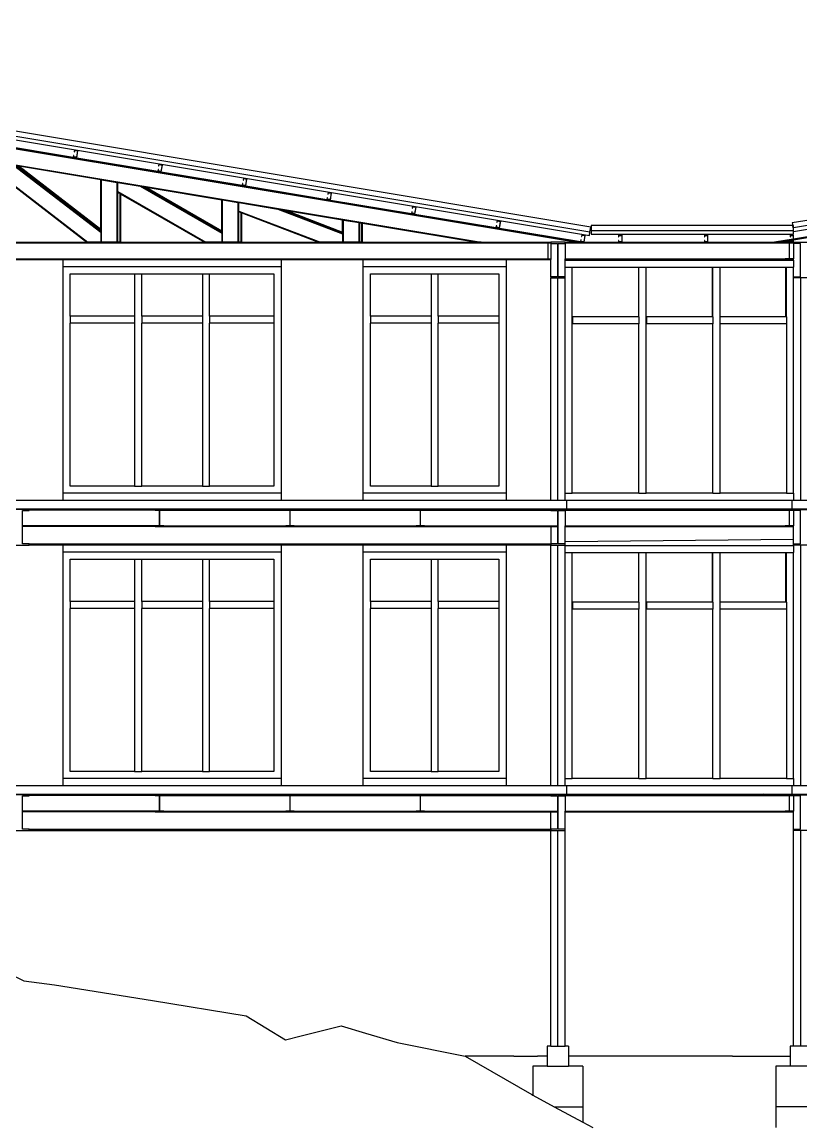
# Model space of a CAD drawing. Extents: x -60 to 60, y -11 to 16.
# Drawn here: x 13.36 to 24.26, y 0.1 to 15.54 of the extents above; entities that cross this region are included whole.
import ezdxf

# ---------------------------------------------------------------- set-up
doc = ezdxf.new("R2010")
doc.units = 0
doc.layers.get('0').update_dxf_attribs({"linetype": 'CONTINUOUS'})
doc.layers.add('SECTIONCUTEDGES', color=7, linetype='CONTINUOUS')

msp = doc.modelspace()

# ---------------------------------------------------------------- linework, layer by layer
for p, q in [((4.02, 15.312), (21.127, 12.46)), ((4.06, 15.315), (21.186, 12.46)), ((4.079, 15.426), (21.301, 12.555)), ((24.16, 12.612), (41.04, 15.426)), ((41.059, 15.315), (24.16, 12.498)), ((41.099, 15.312), (24.16, 12.488)), ((3.984, 15.094), (19.786, 12.46)), ((12.941, 13.841), (14.075, 13.652)), ((14.124, 13.644), (15.259, 13.455)), ((13.01, 13.441), (14.282, 12.46)), ((13.24, 13.542), (14.462, 12.6)), ((13.261, 13.538), (14.462, 12.612)), ((13.291, 13.533), (14.462, 12.63)), ((13.312, 13.53), (14.462, 12.643)), ((13.312, 13.53), (14.462, 13.338)), ((15.308, 13.447), (16.442, 13.258)), ((13.05, 13.398), (14.266, 12.46)), ((14.462, 13.338), (14.472, 13.336)), ((14.462, 12.643), (14.462, 13.338)), ((14.472, 12.46), (14.472, 13.336)), ((14.472, 13.336), (14.692, 13.299)), ((14.692, 12.46), (14.692, 13.299)), ((14.692, 13.299), (14.702, 13.298)), ((14.702, 13.171), (14.702, 13.298)), ((14.702, 13.298), (15.013, 13.246)), ((14.702, 13.171), (15.934, 12.46)), ((14.702, 13.159), (14.702, 13.171)), ((14.702, 12.46), (14.702, 13.159)), ((14.702, 13.159), (14.732, 13.142)), ((14.732, 12.46), (14.732, 13.142)), ((14.732, 13.142), (14.742, 13.136)), ((14.742, 12.46), (14.742, 13.136)), ((14.742, 13.136), (15.914, 12.46)), ((15.013, 13.246), (16.155, 12.588)), ((15.013, 13.246), (15.04, 13.242)), ((15.04, 13.242), (16.155, 12.599)), ((15.04, 13.242), (15.069, 13.237)), ((15.069, 13.237), (16.155, 12.611)), ((15.069, 13.237), (15.096, 13.232)), ((15.096, 13.232), (16.155, 12.622)), ((15.096, 13.232), (16.155, 13.056)), ((16.492, 13.25), (17.626, 13.061)), ((16.155, 13.056), (16.165, 13.054)), ((16.155, 12.622), (16.155, 13.056)), ((16.165, 12.46), (16.165, 13.054)), ((16.165, 13.054), (16.385, 13.017)), ((16.385, 12.46), (16.385, 13.017)), ((16.385, 13.017), (16.395, 13.016)), ((16.395, 12.898), (16.395, 13.016)), ((16.395, 13.016), (16.942, 12.925)), ((17.675, 13.052), (18.81, 12.863)), ((16.395, 12.887), (16.395, 12.898)), ((16.395, 12.898), (17.539, 12.46)), ((16.395, 12.46), (16.395, 12.887)), ((16.395, 12.887), (16.425, 12.876)), ((16.425, 12.46), (16.425, 12.876)), ((16.425, 12.876), (16.435, 12.872)), ((16.435, 12.46), (16.435, 12.872)), ((16.435, 12.872), (17.511, 12.46)), ((16.942, 12.925), (16.99, 12.916)), ((16.942, 12.925), (17.847, 12.578)), ((16.99, 12.916), (17.847, 12.589)), ((16.99, 12.916), (17.013, 12.913)), ((17.013, 12.913), (17.847, 12.594)), ((17.013, 12.913), (17.061, 12.905)), ((17.061, 12.905), (17.847, 12.604)), ((17.061, 12.905), (17.847, 12.774)), ((18.859, 12.855), (19.993, 12.666)), ((17.847, 12.774), (17.857, 12.772)), ((17.847, 12.604), (17.847, 12.774)), ((17.857, 12.46), (17.857, 12.772)), ((17.857, 12.772), (18.077, 12.735)), ((18.077, 12.46), (18.077, 12.735)), ((18.077, 12.735), (18.087, 12.734)), ((18.087, 12.46), (18.087, 12.734)), ((18.087, 12.734), (18.117, 12.729)), ((18.117, 12.46), (18.117, 12.729)), ((18.117, 12.729), (18.127, 12.727)), ((18.127, 12.46), (18.127, 12.727)), ((18.127, 12.727), (19.727, 12.46)), ((14.462, 12.63), (14.462, 12.643)), ((14.462, 12.612), (14.462, 12.63)), ((14.462, 12.612), (14.462, 12.6)), ((14.462, 12.6), (14.462, 12.46)), ((16.155, 12.611), (16.155, 12.622)), ((16.155, 12.599), (16.155, 12.611)), ((16.155, 12.599), (16.155, 12.588)), ((16.155, 12.588), (16.155, 12.46)), ((17.847, 12.594), (17.847, 12.604)), ((17.847, 12.589), (17.847, 12.594)), ((17.847, 12.589), (17.847, 12.578)), ((17.847, 12.578), (17.847, 12.46)), ((20.043, 12.658), (21.177, 12.469)), ((21.301, 12.555), (21.309, 12.605)), ((21.324, 12.623), (21.324, 12.573)), ((21.324, 12.573), (24.16, 12.573)), ((25.076, 12.658), (24.16, 12.505)), ((24.16, 12.617), (24.16, 12.623)), ((24.16, 12.617), (24.16, 12.612)), ((24.16, 12.573), (24.16, 12.617)), ((5.96, 12.451), (20.72, 12.451)), ((13.05, 12.46), (14.266, 12.46)), ((14.282, 12.46), (14.266, 12.46)), ((14.462, 12.46), (14.282, 12.46)), ((14.462, 12.46), (14.472, 12.46)), ((14.692, 12.46), (14.472, 12.46)), ((14.702, 12.46), (14.692, 12.46)), ((14.732, 12.46), (14.702, 12.46)), ((14.742, 12.46), (14.732, 12.46)), ((14.742, 12.46), (15.914, 12.46)), ((15.934, 12.46), (15.914, 12.46)), ((16.155, 12.46), (15.934, 12.46)), ((16.155, 12.46), (16.165, 12.46)), ((16.385, 12.46), (16.165, 12.46)), ((16.395, 12.46), (16.385, 12.46)), ((16.425, 12.46), (16.395, 12.46)), ((16.435, 12.46), (16.425, 12.46)), ((16.435, 12.46), (17.511, 12.46)), ((17.539, 12.46), (17.511, 12.46)), ((17.847, 12.46), (17.539, 12.46)), ((17.847, 12.46), (17.857, 12.46)), ((18.077, 12.46), (17.857, 12.46)), ((18.087, 12.46), (18.077, 12.46)), ((18.117, 12.46), (18.087, 12.46)), ((18.127, 12.46), (18.117, 12.46)), ((18.127, 12.46), (19.727, 12.46)), ((19.786, 12.46), (19.727, 12.46)), ((19.786, 12.46), (20.72, 12.46)), ((20.72, 12.46), (20.72, 12.451)), ((20.72, 12.46), (20.76, 12.46)), ((20.72, 12.451), (20.76, 12.451)), ((20.72, 12.451), (20.72, 12.23)), ((20.76, 12.444), (20.76, 12.23)), ((20.96, 12.46), (21.127, 12.46)), ((20.96, 12.451), (24.04, 12.451)), ((20.96, 12.444), (20.96, 12.23)), ((21.127, 12.46), (21.186, 12.46)), ((21.186, 12.46), (21.226, 12.46)), ((21.226, 12.46), (21.71, 12.46)), ((21.76, 12.46), (22.91, 12.46)), ((22.96, 12.46), (23.893, 12.46)), ((24.155, 12.504), (23.893, 12.46)), ((23.933, 12.46), (23.893, 12.46)), ((24.155, 12.497), (23.933, 12.46)), ((23.933, 12.46), (23.992, 12.46)), ((23.952, 12.46), (23.953, 12.46)), ((24.11, 12.48), (23.992, 12.46)), ((24.04, 12.46), (23.992, 12.46)), ((23.992, 12.46), (23.993, 12.46)), ((24.155, 12.487), (24.115, 12.481)), ((24.16, 12.444), (24.16, 12.23)), ((5.92, 12.23), (20.72, 12.23)), ((5.97, 12.22), (20.72, 12.22)), ((13.935, 12.216), (12.785, 12.216)), ((13.935, 12.12), (13.935, 12.216)), ((18.135, 12.216), (16.985, 12.216)), ((16.985, 12.216), (16.985, 12.12)), ((18.135, 12.12), (18.135, 12.216)), ((20.76, 12.216), (20.135, 12.216)), ((20.135, 12.216), (20.135, 12.12)), ((20.72, 12.23), (20.76, 12.23)), ((20.72, 12.22), (20.72, 12.23)), ((20.72, 12.22), (20.76, 12.22)), ((20.76, 12.22), (20.76, 12.23)), ((20.76, 12.22), (20.76, 12.216)), ((20.76, 11.976), (20.76, 12.216)), ((20.96, 12.22), (20.96, 12.23)), ((20.96, 12.23), (24.04, 12.23)), ((20.96, 12.211), (20.96, 12.22)), ((20.96, 12.22), (24.04, 12.22)), ((20.96, 12.211), (24.16, 12.211)), ((20.96, 12.111), (20.96, 12.211)), ((24.16, 12.211), (24.16, 12.22)), ((24.16, 12.211), (24.16, 12.111)), ((13.935, 8.946), (13.935, 12.12)), ((13.935, 12.12), (16.985, 12.12)), ((16.985, 12.12), (16.985, 8.946)), ((18.135, 12.12), (20.135, 12.12)), ((18.135, 8.946), (18.135, 12.12)), ((20.135, 12.12), (20.135, 8.946)), ((20.96, 12.111), (21.06, 12.111)), ((20.96, 11.976), (20.96, 12.111)), ((21.06, 12.111), (21.989, 12.111)), ((21.06, 11.416), (21.06, 12.111)), ((21.989, 12.111), (21.989, 11.416)), ((21.989, 12.111), (21.995, 12.111)), ((21.995, 12.111), (22.095, 12.111)), ((21.995, 11.416), (21.995, 12.111)), ((22.095, 12.111), (23.018, 12.111)), ((22.095, 11.416), (22.095, 12.111)), ((23.018, 12.111), (23.018, 11.416)), ((23.018, 12.111), (23.03, 12.111)), ((23.03, 12.111), (23.13, 12.111)), ((23.03, 11.416), (23.03, 12.111)), ((23.13, 12.111), (24.048, 12.111)), ((23.13, 11.416), (23.13, 12.111)), ((24.048, 12.111), (24.048, 11.416)), ((24.048, 12.111), (24.06, 12.111)), ((24.06, 12.111), (24.16, 12.111)), ((24.06, 11.416), (24.06, 12.111)), ((24.16, 11.976), (24.16, 12.111)), ((14.035, 11.426), (14.035, 12.02)), ((14.035, 12.02), (14.935, 12.02)), ((14.935, 12.02), (15.035, 12.02)), ((14.935, 12.02), (14.935, 11.426)), ((15.035, 12.02), (15.885, 12.02)), ((15.035, 11.426), (15.035, 12.02)), ((15.885, 12.02), (15.885, 11.426)), ((15.885, 12.02), (15.985, 12.02)), ((15.985, 11.426), (15.985, 12.02)), ((15.985, 12.02), (16.885, 12.02)), ((16.885, 12.02), (16.885, 11.426)), ((18.235, 11.426), (18.235, 12.02)), ((18.235, 12.02), (19.085, 12.02)), ((19.085, 12.02), (19.185, 12.02)), ((19.085, 12.02), (19.085, 11.426)), ((19.185, 11.426), (19.185, 12.02)), ((19.185, 12.02), (20.035, 12.02)), ((20.035, 12.02), (20.035, 11.426)), ((20.76, 8.846), (20.76, 11.96)), ((20.86, 8.846), (20.86, 11.96)), ((20.96, 8.946), (20.96, 11.96)), ((24.16, 8.946), (24.16, 11.96)), ((24.26, 8.846), (24.26, 11.96)), ((14.935, 11.426), (14.035, 11.426)), ((14.035, 11.426), (14.035, 11.326)), ((14.935, 11.326), (14.035, 11.326)), ((14.035, 9.046), (14.035, 11.326)), ((14.935, 11.426), (14.935, 11.326)), ((14.935, 11.326), (14.935, 9.046)), ((15.885, 11.426), (15.035, 11.426)), ((15.035, 11.426), (15.035, 11.326)), ((15.885, 11.326), (15.035, 11.326)), ((15.035, 9.046), (15.035, 11.326)), ((15.885, 11.426), (15.885, 11.326)), ((15.885, 11.326), (15.885, 9.046)), ((16.885, 11.426), (15.985, 11.426)), ((15.985, 11.426), (15.985, 11.326)), ((16.885, 11.326), (15.985, 11.326)), ((15.985, 9.046), (15.985, 11.326)), ((16.885, 11.426), (16.885, 11.326)), ((16.885, 11.326), (16.885, 9.046)), ((19.085, 11.426), (18.235, 11.426)), ((18.235, 11.426), (18.235, 11.326)), ((19.085, 11.326), (18.235, 11.326)), ((18.235, 9.046), (18.235, 11.326)), ((19.085, 11.426), (19.085, 11.326)), ((19.085, 11.326), (19.085, 9.046)), ((20.035, 11.426), (19.185, 11.426)), ((19.185, 11.426), (19.185, 11.326)), ((20.035, 11.326), (19.185, 11.326)), ((19.185, 9.046), (19.185, 11.326)), ((20.035, 11.426), (20.035, 11.326)), ((20.035, 11.326), (20.035, 9.046)), ((21.06, 11.316), (21.06, 11.416)), ((21.066, 11.416), (21.06, 11.416)), ((21.06, 8.946), (21.06, 11.316)), ((21.06, 11.316), (21.066, 11.316)), ((21.066, 11.416), (21.066, 11.316)), ((21.989, 11.416), (21.066, 11.416)), ((21.989, 11.316), (21.066, 11.316)), ((21.995, 11.416), (21.989, 11.416)), ((21.989, 11.316), (21.995, 11.316)), ((21.989, 11.316), (21.989, 8.946)), ((21.995, 11.416), (21.995, 11.316)), ((21.995, 8.946), (21.995, 11.316)), ((22.095, 11.316), (22.095, 11.416)), ((22.101, 11.416), (22.095, 11.416)), ((22.095, 8.946), (22.095, 11.316)), ((22.095, 11.316), (22.101, 11.316)), ((22.101, 11.416), (22.101, 11.316)), ((23.018, 11.416), (22.101, 11.416)), ((23.024, 11.316), (22.101, 11.316)), ((23.03, 11.416), (23.018, 11.416)), ((23.024, 11.316), (23.03, 11.316)), ((23.024, 11.316), (23.024, 8.946)), ((23.03, 11.416), (23.03, 11.316)), ((23.03, 8.946), (23.03, 11.316)), ((24.048, 11.416), (23.13, 11.416)), ((23.13, 11.316), (23.13, 11.416)), ((24.06, 11.316), (23.13, 11.316)), ((23.13, 8.946), (23.13, 11.316)), ((24.06, 11.416), (24.048, 11.416)), ((24.06, 11.416), (24.06, 11.316)), ((24.06, 11.316), (24.06, 8.946)), ((14.935, 9.046), (14.035, 9.046)), ((14.935, 9.046), (15.035, 9.046)), ((15.885, 9.046), (15.035, 9.046)), ((15.885, 9.046), (15.985, 9.046)), ((16.885, 9.046), (15.985, 9.046)), ((19.085, 9.046), (18.235, 9.046)), ((19.085, 9.046), (19.185, 9.046)), ((20.035, 9.046), (19.185, 9.046)), ((16.985, 8.946), (13.935, 8.946)), ((13.935, 8.846), (13.935, 8.946)), ((16.985, 8.946), (16.985, 8.846)), ((20.135, 8.946), (18.135, 8.946)), ((18.135, 8.846), (18.135, 8.946)), ((20.135, 8.946), (20.135, 8.846)), ((20.96, 8.946), (21.06, 8.946)), ((20.96, 8.846), (20.96, 8.946)), ((21.989, 8.946), (21.06, 8.946)), ((21.995, 8.946), (21.989, 8.946)), ((21.995, 8.946), (22.095, 8.946)), ((23.024, 8.946), (22.095, 8.946)), ((23.03, 8.946), (23.024, 8.946)), ((23.03, 8.946), (23.13, 8.946)), ((24.06, 8.946), (23.13, 8.946)), ((24.06, 8.946), (24.16, 8.946)), ((24.16, 8.946), (24.16, 8.846)), ((13.46, 8.72), (15.225, 8.72)), ((15.225, 8.711), (13.46, 8.711)), ((15.345, 8.72), (17.05, 8.72)), ((15.345, 8.711), (17.05, 8.711)), ((17.17, 8.72), (18.875, 8.72)), ((17.17, 8.711), (18.875, 8.711)), ((18.995, 8.72), (20.76, 8.72)), ((18.995, 8.711), (20.76, 8.711)), ((20.76, 8.72), (20.76, 8.726)), ((20.86, 8.72), (20.86, 8.726)), ((20.96, 8.72), (20.96, 8.726)), ((20.96, 8.72), (24.04, 8.72)), ((20.96, 8.711), (24.04, 8.711)), ((20.96, 8.704), (20.96, 8.49)), ((24.16, 8.72), (24.16, 8.726)), ((24.16, 8.704), (24.16, 8.49)), ((24.26, 8.72), (24.26, 8.726)), ((15.225, 8.49), (13.365, 8.49)), ((15.225, 8.48), (13.365, 8.48)), ((15.345, 8.49), (17.05, 8.49)), ((15.345, 8.48), (17.05, 8.48)), ((17.17, 8.49), (18.875, 8.49)), ((17.17, 8.48), (18.875, 8.48)), ((18.995, 8.49), (20.855, 8.49)), ((18.995, 8.48), (20.76, 8.48)), ((20.76, 8.48), (20.76, 8.236)), ((20.76, 8.48), (20.855, 8.48)), ((20.96, 8.48), (20.96, 8.49)), ((20.96, 8.49), (24.04, 8.49)), ((20.96, 8.48), (24.04, 8.48)), ((20.96, 8.267), (20.96, 8.48)), ((24.16, 8.299), (24.16, 8.48)), ((13.46, 8.236), (20.76, 8.236)), ((13.46, 8.225), (20.76, 8.225)), ((13.935, 8.22), (13.46, 8.22)), ((13.935, 8.125), (13.935, 8.22)), ((18.135, 8.22), (16.985, 8.22)), ((16.985, 8.22), (16.985, 8.125)), ((18.135, 8.125), (18.135, 8.22)), ((20.76, 8.22), (20.135, 8.22)), ((20.135, 8.22), (20.135, 8.125)), ((20.76, 4.85), (20.76, 8.22)), ((20.86, 4.85), (20.86, 8.22)), ((24.16, 8.299), (20.96, 8.267)), ((20.96, 8.236), (20.96, 8.267)), ((20.96, 8.215), (20.96, 8.22)), ((20.96, 8.215), (24.16, 8.215)), ((20.96, 8.115), (20.96, 8.215)), ((24.16, 8.236), (24.16, 8.299)), ((24.16, 8.215), (24.16, 8.22)), ((24.16, 8.215), (24.16, 8.115)), ((24.26, 4.85), (24.26, 8.22)), ((13.935, 4.95), (13.935, 8.125)), ((13.935, 8.125), (16.985, 8.125)), ((16.985, 8.125), (16.985, 4.95)), ((18.135, 8.125), (20.135, 8.125)), ((18.135, 4.95), (18.135, 8.125)), ((20.135, 8.125), (20.135, 4.95)), ((20.96, 8.115), (21.06, 8.115)), ((20.96, 4.95), (20.96, 8.115)), ((21.06, 8.115), (21.989, 8.115)), ((21.06, 7.421), (21.06, 8.115)), ((21.989, 8.115), (21.989, 8.063)), ((21.989, 8.115), (21.995, 8.115)), ((21.989, 8.063), (21.995, 8.063)), ((21.989, 8.063), (21.989, 8.047)), ((21.989, 8.047), (21.989, 8.017)), ((21.995, 8.115), (22.095, 8.115)), ((21.995, 8.063), (21.995, 8.115)), ((21.995, 8.046), (21.995, 8.063)), ((21.995, 8.016), (21.995, 8.046)), ((22.095, 8.115), (23.018, 8.115)), ((22.095, 7.421), (22.095, 8.115)), ((23.018, 8.115), (23.018, 8.063)), ((23.018, 8.115), (23.03, 8.115)), ((23.018, 8.063), (23.03, 8.063)), ((23.018, 8.063), (23.018, 7.937)), ((23.03, 8.115), (23.13, 8.115)), ((23.03, 8.063), (23.03, 8.115)), ((23.03, 7.936), (23.03, 8.063)), ((23.13, 8.115), (24.048, 8.115)), ((23.13, 7.421), (23.13, 8.115)), ((24.048, 8.115), (24.048, 8.063)), ((24.048, 8.115), (24.06, 8.115)), ((24.048, 8.063), (24.06, 8.063)), ((24.048, 8.063), (24.048, 7.827)), ((24.06, 8.115), (24.16, 8.115)), ((24.06, 8.063), (24.06, 8.115)), ((24.06, 7.826), (24.06, 8.063)), ((24.16, 4.95), (24.16, 8.115)), ((14.035, 7.43), (14.035, 8.025)), ((14.035, 8.025), (14.935, 8.025)), ((14.935, 8.025), (15.035, 8.025)), ((14.935, 8.025), (14.935, 7.43)), ((15.035, 8.025), (15.885, 8.025)), ((15.035, 7.43), (15.035, 8.025)), ((15.885, 8.025), (15.885, 7.43)), ((15.885, 8.025), (15.985, 8.025)), ((15.985, 7.43), (15.985, 8.025)), ((15.985, 8.025), (16.885, 8.025)), ((16.885, 8.025), (16.885, 7.43)), ((18.235, 7.43), (18.235, 8.025)), ((18.235, 8.025), (19.085, 8.025)), ((19.085, 8.025), (19.185, 8.025)), ((19.085, 8.025), (19.085, 7.43)), ((19.185, 7.43), (19.185, 8.025)), ((19.185, 8.025), (20.035, 8.025)), ((20.035, 8.025), (20.035, 7.43)), ((21.989, 8.017), (21.989, 7.664)), ((21.995, 7.662), (21.995, 8.016)), ((23.018, 7.937), (23.018, 7.703)), ((23.03, 7.699), (23.03, 7.936)), ((24.048, 7.827), (24.048, 7.421)), ((24.06, 7.421), (24.06, 7.826)), ((21.989, 7.664), (21.989, 7.421)), ((21.995, 7.421), (21.995, 7.662)), ((23.018, 7.703), (23.018, 7.465)), ((23.03, 7.463), (23.03, 7.699)), ((14.935, 7.43), (14.035, 7.43)), ((14.035, 7.43), (14.035, 7.33)), ((14.935, 7.43), (14.935, 7.33)), ((15.885, 7.43), (15.035, 7.43)), ((15.035, 7.43), (15.035, 7.33)), ((15.885, 7.43), (15.885, 7.33)), ((16.885, 7.43), (15.985, 7.43)), ((15.985, 7.43), (15.985, 7.33)), ((16.885, 7.43), (16.885, 7.33)), ((19.085, 7.43), (18.235, 7.43)), ((18.235, 7.43), (18.235, 7.33)), ((19.085, 7.43), (19.085, 7.33)), ((20.035, 7.43), (19.185, 7.43)), ((19.185, 7.43), (19.185, 7.33)), ((20.035, 7.43), (20.035, 7.33)), ((21.06, 7.406), (21.06, 7.421)), ((21.066, 7.421), (21.06, 7.421)), ((21.989, 7.421), (21.066, 7.421)), ((21.066, 7.421), (21.066, 7.403)), ((21.995, 7.421), (21.989, 7.421)), ((21.995, 7.421), (21.995, 7.321)), ((22.095, 7.321), (22.095, 7.421)), ((22.101, 7.421), (22.095, 7.421)), ((22.101, 7.421), (22.101, 7.321)), ((23.018, 7.421), (22.101, 7.421)), ((23.018, 7.465), (23.018, 7.421)), ((23.03, 7.421), (23.018, 7.421)), ((23.03, 7.421), (23.03, 7.463)), ((23.03, 7.421), (23.03, 7.321)), ((24.048, 7.421), (23.13, 7.421)), ((23.13, 7.321), (23.13, 7.421)), ((24.06, 7.421), (24.048, 7.421)), ((24.06, 7.421), (24.06, 7.321)), ((14.935, 7.33), (14.035, 7.33)), ((14.035, 5.05), (14.035, 7.33)), ((14.935, 7.33), (14.935, 5.05)), ((15.885, 7.33), (15.035, 7.33)), ((15.035, 5.05), (15.035, 7.33)), ((15.885, 7.33), (15.885, 5.05)), ((16.885, 7.33), (15.985, 7.33)), ((15.985, 5.05), (15.985, 7.33)), ((16.885, 7.33), (16.885, 5.05)), ((19.085, 7.33), (18.235, 7.33)), ((18.235, 5.05), (18.235, 7.33)), ((19.085, 7.33), (19.085, 5.05)), ((20.035, 7.33), (19.185, 7.33)), ((19.185, 5.05), (19.185, 7.33)), ((20.035, 7.33), (20.035, 5.05)), ((21.06, 7.321), (21.06, 7.406)), ((21.06, 4.95), (21.06, 7.321)), ((21.06, 7.321), (21.066, 7.321)), ((21.066, 7.403), (21.066, 7.321)), ((21.989, 7.321), (21.066, 7.321)), ((21.989, 7.321), (21.995, 7.321)), ((21.989, 7.321), (21.989, 7.063)), ((21.995, 7.063), (21.995, 7.321)), ((22.095, 4.95), (22.095, 7.321)), ((22.095, 7.321), (22.101, 7.321)), ((23.024, 7.321), (22.101, 7.321)), ((23.024, 7.321), (23.03, 7.321)), ((23.024, 7.321), (23.024, 7.063)), ((23.03, 7.063), (23.03, 7.321)), ((24.06, 7.321), (23.13, 7.321)), ((23.13, 4.95), (23.13, 7.321)), ((24.06, 7.321), (24.06, 4.95)), ((21.989, 7.063), (21.989, 7.016)), ((21.989, 7.016), (21.989, 6.98)), ((21.989, 6.98), (21.989, 6.632)), ((21.995, 7.015), (21.995, 7.063)), ((21.995, 6.978), (21.995, 7.015)), ((21.995, 6.631), (21.995, 6.978)), ((23.024, 7.063), (23.024, 6.869)), ((23.03, 6.868), (23.03, 7.063)), ((23.024, 6.869), (23.024, 6.721)), ((23.03, 6.719), (23.03, 6.868)), ((23.024, 6.721), (23.024, 6.471)), ((23.03, 6.47), (23.03, 6.719)), ((21.989, 6.632), (21.989, 6.589)), ((21.989, 6.589), (21.989, 6.529)), ((21.989, 6.529), (21.989, 6.468)), ((21.995, 6.588), (21.995, 6.631)), ((21.995, 6.528), (21.995, 6.588)), ((21.995, 6.467), (21.995, 6.528)), ((21.989, 6.468), (21.989, 6.063)), ((21.995, 6.063), (21.995, 6.467)), ((23.024, 6.471), (23.024, 6.413)), ((23.024, 6.413), (23.024, 6.373)), ((23.024, 6.373), (23.024, 6.293)), ((23.03, 6.412), (23.03, 6.47)), ((23.03, 6.372), (23.03, 6.412)), ((23.03, 6.292), (23.03, 6.372)), ((23.024, 6.293), (23.024, 6.063)), ((23.03, 6.063), (23.03, 6.292)), ((21.989, 6.063), (21.989, 5.93)), ((21.995, 5.929), (21.995, 6.063)), ((23.024, 6.063), (23.024, 5.739)), ((23.03, 5.738), (23.03, 6.063)), ((21.989, 5.93), (21.989, 5.83)), ((21.995, 5.828), (21.995, 5.929)), ((21.989, 5.83), (21.989, 5.395)), ((21.995, 5.389), (21.995, 5.828)), ((23.024, 5.739), (23.024, 5.494)), ((23.03, 5.492), (23.03, 5.738)), ((23.024, 5.494), (23.024, 5.063)), ((23.03, 5.063), (23.03, 5.492)), ((21.989, 5.395), (21.989, 5.191)), ((21.995, 5.19), (21.995, 5.389)), ((21.995, 5.19), (21.989, 5.191)), ((21.989, 5.191), (21.989, 5.039)), ((21.995, 5.038), (21.995, 5.19)), ((16.985, 4.95), (13.935, 4.95)), ((13.935, 4.85), (13.935, 4.95)), ((14.935, 5.05), (14.035, 5.05)), ((14.935, 5.05), (15.035, 5.05)), ((15.885, 5.05), (15.035, 5.05)), ((15.885, 5.05), (15.985, 5.05)), ((16.885, 5.05), (15.985, 5.05)), ((16.985, 4.95), (16.985, 4.85)), ((20.135, 4.95), (18.135, 4.95)), ((18.135, 4.85), (18.135, 4.95)), ((19.085, 5.05), (18.235, 5.05)), ((19.085, 5.05), (19.185, 5.05)), ((20.035, 5.05), (19.185, 5.05)), ((20.135, 4.95), (20.135, 4.85)), ((20.96, 4.95), (21.06, 4.95)), ((20.96, 4.85), (20.96, 4.95)), ((21.989, 4.95), (21.06, 4.95)), ((21.995, 5.038), (21.989, 5.039)), ((21.989, 5.039), (21.989, 4.95)), ((21.995, 4.95), (21.989, 4.95)), ((21.995, 4.95), (21.995, 5.038)), ((21.995, 4.95), (22.095, 4.95)), ((23.024, 4.95), (22.095, 4.95)), ((23.024, 5.063), (23.024, 5.008)), ((23.03, 5.007), (23.024, 5.008)), ((23.024, 5.008), (23.024, 4.95)), ((23.03, 4.95), (23.024, 4.95)), ((23.03, 5.007), (23.03, 5.063)), ((23.03, 4.95), (23.03, 5.007)), ((23.03, 4.95), (23.13, 4.95)), ((24.06, 4.95), (23.13, 4.95)), ((24.06, 4.95), (24.16, 4.95)), ((24.16, 4.95), (24.16, 4.85)), ((13.633, 4.725), (13.46, 4.725)), ((15.225, 4.715), (13.46, 4.715)), ((15.129, 4.725), (13.633, 4.725)), ((15.225, 4.725), (15.129, 4.725)), ((15.345, 4.725), (16.493, 4.725)), ((15.345, 4.715), (17.05, 4.715)), ((16.493, 4.725), (17.05, 4.725)), ((17.17, 4.725), (18.875, 4.725)), ((17.17, 4.715), (18.875, 4.715)), ((18.995, 4.725), (20.76, 4.725)), ((18.995, 4.715), (20.76, 4.715)), ((20.76, 4.725), (20.76, 4.73)), ((20.86, 4.725), (20.86, 4.73)), ((20.96, 4.725), (20.96, 4.73)), ((20.96, 4.725), (22.225, 4.725)), ((20.96, 4.715), (22.222, 4.715)), ((20.96, 4.709), (20.96, 4.495)), ((22.222, 4.715), (23.13, 4.715)), ((22.225, 4.725), (23.108, 4.725)), ((23.108, 4.725), (23.77, 4.725)), ((23.13, 4.715), (23.825, 4.715)), ((23.77, 4.725), (23.737, 4.73)), ((23.825, 4.715), (23.77, 4.725)), ((23.77, 4.725), (23.92, 4.725)), ((23.825, 4.715), (23.92, 4.715)), ((23.92, 4.725), (23.92, 4.73)), ((23.92, 4.715), (23.92, 4.725)), ((23.92, 4.725), (23.925, 4.725)), ((23.92, 4.715), (23.923, 4.715)), ((23.923, 4.715), (23.925, 4.725)), ((23.923, 4.715), (24.04, 4.715)), ((23.925, 4.725), (23.926, 4.73)), ((23.925, 4.725), (24.04, 4.725)), ((24.16, 4.725), (24.16, 4.73)), ((24.16, 4.709), (24.16, 4.495)), ((24.26, 4.725), (24.26, 4.73)), ((15.225, 4.495), (13.365, 4.495)), ((15.225, 4.485), (13.365, 4.485)), ((15.345, 4.495), (17.05, 4.495)), ((15.345, 4.485), (17.05, 4.485)), ((17.17, 4.495), (18.875, 4.495)), ((17.17, 4.485), (18.875, 4.485)), ((18.995, 4.495), (20.855, 4.495)), ((18.995, 4.485), (20.76, 4.485)), ((20.76, 4.241), (20.76, 4.485)), ((20.76, 4.485), (20.855, 4.485)), ((20.96, 4.485), (20.96, 4.495)), ((20.96, 4.495), (24.04, 4.495)), ((20.96, 4.485), (21.245, 4.485)), ((20.96, 4.29), (20.96, 4.485)), ((21.245, 4.485), (22.14, 4.485)), ((22.14, 4.485), (23.649, 4.485)), ((23.649, 4.485), (24.04, 4.485)), ((24.16, 4.258), (24.16, 4.485)), ((13.46, 4.241), (20.76, 4.241)), ((13.46, 4.225), (14.369, 4.225)), ((14.369, 4.225), (14.735, 4.225)), ((14.735, 4.225), (15.069, 4.225)), ((15.069, 4.225), (20.76, 4.225)), ((20.76, 4.063), (20.76, 4.225)), ((20.86, 1.205), (20.86, 4.225)), ((20.96, 4.241), (20.96, 4.29)), ((20.96, 4.063), (20.96, 4.225)), ((24.16, 4.241), (24.16, 4.258)), ((24.16, 4.063), (24.16, 4.225)), ((24.26, 1.205), (24.26, 4.225)), ((20.76, 3.777), (20.76, 4.063)), ((20.96, 3.824), (20.96, 4.063)), ((24.16, 3.42), (24.16, 4.063)), ((20.76, 3.063), (20.76, 3.777)), ((20.96, 3.063), (20.96, 3.824)), ((24.16, 3.063), (24.16, 3.42)), ((20.76, 2.074), (20.76, 3.063)), ((20.96, 2.163), (20.96, 3.063)), ((24.16, 2.536), (24.16, 3.063)), ((24.16, 1.697), (24.16, 2.536)), ((20.96, 2.023), (20.96, 2.163)), ((20.76, 2.063), (20.76, 2.074)), ((20.76, 2.001), (20.76, 2.063)), ((20.96, 1.95), (20.96, 2.023)), ((20.76, 1.205), (20.76, 2.001)), ((20.96, 1.205), (20.96, 1.95)), ((24.16, 1.254), (24.16, 1.697)), ((24.16, 1.205), (24.16, 1.254)), ((20.76, 1.205), (20.71, 1.205)), ((20.71, 1.205), (20.71, 1.063)), ((20.76, 1.205), (20.86, 1.205)), ((20.86, 1.205), (20.96, 1.205)), ((21.01, 1.205), (20.96, 1.205)), ((21.01, 1.205), (21.01, 1.063)), ((24.11, 1.205), (24.11, 1.063)), ((24.16, 1.205), (24.11, 1.205)), ((24.26, 1.205), (24.16, 1.205)), ((24.36, 1.205), (24.26, 1.205)), ((20.241, 1.063), (19.562, 1.063)), ((20.241, 1.063), (20.575, 1.063)), ((20.71, 1.063), (20.575, 1.063)), ((20.71, 1.063), (20.71, 1.007)), ((20.71, 1.007), (20.71, 0.925)), ((22.261, 1.063), (21.01, 1.063)), ((21.01, 1.063), (21.01, 0.925)), ((23.305, 1.063), (22.261, 1.063)), ((23.305, 1.063), (24.11, 1.063)), ((24.11, 1.063), (24.11, 0.925)), ((20.51, 0.925), (20.51, 0.518)), ((20.563, 0.925), (20.51, 0.925)), ((20.668, 0.925), (20.563, 0.925)), ((20.71, 0.925), (20.668, 0.925)), ((20.71, 0.925), (21.01, 0.925)), ((21.21, 0.925), (21.01, 0.925)), ((21.21, 0.925), (21.21, 0.797)), ((21.21, 0.797), (21.21, 0.355)), ((24.11, 0.925), (23.91, 0.925)), ((23.91, 0.925), (23.91, 0.8)), ((23.91, 0.8), (23.91, 0.355)), ((24.41, 0.925), (24.11, 0.925)), ((20.81, 0.355), (21.21, 0.355)), ((21.21, 0.355), (21.21, 0.138)), ((24.61, 0.355), (23.91, 0.355)), ((23.91, 0.355), (23.91, 0.277)), ((23.91, 0.277), (23.91, 0.063))]:
    msp.add_line(p, q)
at = {"layer": 'SECTIONCUTEDGES'}
for p, q in [((4.087, 15.475), (21.309, 12.605)), ((21.32, 12.674), (4.099, 15.544)), ((41.021, 15.544), (24.141, 12.731)), ((41.032, 15.475), (24.16, 12.663)), ((14.092, 13.751), (14.087, 13.726)), ((14.141, 13.743), (14.092, 13.751)), ((14.092, 13.725), (14.096, 13.745)), ((14.096, 13.745), (14.135, 13.739)), ((14.079, 13.677), (14.075, 13.652)), ((14.075, 13.652), (14.124, 13.644)), ((14.084, 13.676), (14.079, 13.677)), ((14.081, 13.656), (14.084, 13.676)), ((14.12, 13.65), (14.081, 13.656)), ((14.087, 13.726), (14.092, 13.725)), ((14.135, 13.739), (14.12, 13.65)), ((14.124, 13.644), (14.141, 13.743)), ((15.263, 13.48), (15.259, 13.455)), ((15.259, 13.455), (15.308, 13.447)), ((15.268, 13.479), (15.263, 13.48)), ((15.265, 13.459), (15.268, 13.479)), ((15.304, 13.453), (15.265, 13.459)), ((15.275, 13.554), (15.271, 13.529)), ((15.271, 13.529), (15.276, 13.528)), ((15.325, 13.545), (15.275, 13.554)), ((15.276, 13.528), (15.279, 13.548)), ((15.279, 13.548), (15.319, 13.541)), ((15.319, 13.541), (15.304, 13.453)), ((15.308, 13.447), (15.325, 13.545)), ((16.447, 13.282), (16.442, 13.258)), ((16.452, 13.282), (16.447, 13.282)), ((16.459, 13.356), (16.455, 13.332)), ((16.455, 13.332), (16.46, 13.331)), ((16.508, 13.348), (16.459, 13.356)), ((16.46, 13.331), (16.463, 13.351)), ((16.463, 13.351), (16.502, 13.344)), ((16.502, 13.344), (16.488, 13.255)), ((16.492, 13.25), (16.508, 13.348)), ((16.442, 13.258), (16.492, 13.25)), ((16.448, 13.262), (16.452, 13.282)), ((16.488, 13.255), (16.448, 13.262)), ((17.643, 13.159), (17.638, 13.134)), ((17.638, 13.134), (17.643, 13.134)), ((17.692, 13.151), (17.643, 13.159)), ((17.643, 13.134), (17.647, 13.153)), ((17.647, 13.153), (17.686, 13.147)), ((17.686, 13.147), (17.671, 13.058)), ((17.675, 13.052), (17.692, 13.151)), ((17.63, 13.085), (17.626, 13.061)), ((17.626, 13.061), (17.675, 13.052)), ((17.635, 13.084), (17.63, 13.085)), ((17.632, 13.065), (17.635, 13.084)), ((17.671, 13.058), (17.632, 13.065)), ((18.814, 12.888), (18.81, 12.863)), ((18.81, 12.863), (18.859, 12.855)), ((18.819, 12.887), (18.814, 12.888)), ((18.816, 12.867), (18.819, 12.887)), ((18.855, 12.861), (18.816, 12.867)), ((18.826, 12.962), (18.822, 12.937)), ((18.822, 12.937), (18.827, 12.936)), ((18.876, 12.954), (18.826, 12.962)), ((18.827, 12.936), (18.83, 12.956)), ((18.83, 12.956), (18.87, 12.95)), ((18.87, 12.95), (18.855, 12.861)), ((18.859, 12.855), (18.876, 12.954)), ((19.998, 12.691), (19.993, 12.666)), ((19.993, 12.666), (20.043, 12.658)), ((20.003, 12.69), (19.998, 12.691)), ((19.999, 12.67), (20.003, 12.69)), ((20.039, 12.663), (19.999, 12.67)), ((20.01, 12.765), (20.006, 12.74)), ((20.006, 12.74), (20.011, 12.739)), ((20.059, 12.756), (20.01, 12.765)), ((20.011, 12.739), (20.014, 12.759)), ((20.014, 12.759), (20.053, 12.752)), ((20.053, 12.752), (20.039, 12.663)), ((20.043, 12.658), (20.059, 12.756)), ((21.309, 12.605), (21.32, 12.674)), ((24.147, 12.693), (21.324, 12.693)), ((21.324, 12.693), (21.324, 12.623)), ((24.141, 12.731), (24.147, 12.693)), ((24.152, 12.662), (24.147, 12.693)), ((24.16, 12.693), (24.147, 12.693)), ((24.16, 12.663), (24.16, 12.693)), ((21.194, 12.567), (21.189, 12.543)), ((21.189, 12.543), (21.194, 12.542)), ((21.243, 12.559), (21.194, 12.567)), ((21.194, 12.542), (21.198, 12.562)), ((21.198, 12.562), (21.237, 12.555)), ((21.237, 12.555), (21.222, 12.466)), ((21.226, 12.46), (21.243, 12.559)), ((21.324, 12.623), (24.16, 12.623)), ((21.71, 12.56), (21.71, 12.535)), ((21.76, 12.56), (21.71, 12.56)), ((21.71, 12.535), (21.715, 12.535)), ((21.715, 12.555), (21.755, 12.555)), ((21.715, 12.535), (21.715, 12.555)), ((21.755, 12.555), (21.755, 12.465)), ((21.76, 12.46), (21.76, 12.56)), ((22.91, 12.56), (22.91, 12.535)), ((22.96, 12.56), (22.91, 12.56)), ((22.91, 12.535), (22.915, 12.535)), ((22.915, 12.555), (22.955, 12.555)), ((22.915, 12.535), (22.915, 12.555)), ((22.955, 12.555), (22.955, 12.465)), ((22.96, 12.46), (22.96, 12.56)), ((24.11, 12.56), (24.11, 12.535)), ((24.16, 12.56), (24.11, 12.56)), ((24.11, 12.535), (24.115, 12.535)), ((24.115, 12.555), (24.155, 12.555)), ((24.115, 12.535), (24.115, 12.555)), ((24.16, 12.663), (24.152, 12.662)), ((24.155, 12.555), (24.155, 12.504)), ((24.16, 12.623), (24.16, 12.663)), ((24.16, 12.505), (24.16, 12.56)), ((20.76, 12.46), (20.76, 12.451)), ((20.96, 12.46), (20.76, 12.46)), ((20.76, 12.451), (20.76, 12.444)), ((20.76, 12.444), (20.855, 12.444)), ((20.855, 12.444), (20.855, 11.976)), ((20.865, 11.976), (20.865, 12.444)), ((20.865, 12.444), (20.96, 12.444)), ((20.96, 12.451), (20.96, 12.46)), ((20.96, 12.444), (20.96, 12.451)), ((21.181, 12.493), (21.177, 12.469)), ((21.177, 12.469), (21.226, 12.46)), ((21.186, 12.493), (21.181, 12.493)), ((21.183, 12.473), (21.186, 12.493)), ((21.222, 12.466), (21.183, 12.473)), ((21.715, 12.485), (21.71, 12.485)), ((21.71, 12.485), (21.71, 12.46)), ((21.71, 12.46), (21.76, 12.46)), ((21.715, 12.465), (21.715, 12.485)), ((21.755, 12.465), (21.715, 12.465)), ((22.915, 12.485), (22.91, 12.485)), ((22.91, 12.485), (22.91, 12.46)), ((22.91, 12.46), (22.96, 12.46)), ((22.915, 12.465), (22.915, 12.485)), ((22.955, 12.465), (22.915, 12.465)), ((24.04, 12.46), (24.04, 12.451)), ((24.11, 12.46), (24.04, 12.46)), ((24.04, 12.451), (24.096, 12.451)), ((24.096, 12.451), (24.096, 12.23)), ((24.103, 12.451), (24.16, 12.451)), ((24.103, 12.23), (24.103, 12.451)), ((24.115, 12.485), (24.11, 12.485)), ((24.11, 12.485), (24.11, 12.48)), ((24.11, 12.48), (24.11, 12.46)), ((24.11, 12.46), (24.16, 12.46)), ((24.115, 12.481), (24.115, 12.485)), ((24.115, 12.465), (24.115, 12.481)), ((24.155, 12.465), (24.115, 12.465)), ((24.155, 12.504), (24.155, 12.497)), ((24.155, 12.497), (24.155, 12.487)), ((24.155, 12.487), (24.155, 12.465)), ((24.16, 12.498), (24.16, 12.505)), ((24.16, 12.488), (24.16, 12.498)), ((24.16, 12.46), (24.16, 12.488)), ((24.16, 12.46), (24.36, 12.46)), ((24.16, 12.451), (24.16, 12.46)), ((24.16, 12.451), (24.16, 12.444)), ((24.255, 12.444), (24.16, 12.444)), ((24.255, 11.976), (24.255, 12.444)), ((24.04, 12.23), (24.04, 12.22)), ((24.096, 12.23), (24.04, 12.23)), ((24.04, 12.22), (24.16, 12.22)), ((24.16, 12.23), (24.103, 12.23)), ((24.16, 12.22), (24.16, 12.23)), ((20.855, 11.976), (20.76, 11.976)), ((20.76, 11.976), (20.76, 11.96)), ((20.76, 11.96), (20.86, 11.96)), ((20.86, 11.96), (20.96, 11.96)), ((20.96, 11.976), (20.865, 11.976)), ((20.96, 11.96), (20.96, 11.976)), ((24.16, 11.96), (24.16, 11.976)), ((24.16, 11.976), (24.255, 11.976)), ((24.26, 11.96), (24.16, 11.96)), ((24.36, 11.96), (24.26, 11.96)), ((13.935, 8.846), (12.785, 8.846)), ((16.985, 8.846), (13.935, 8.846)), ((18.135, 8.846), (16.985, 8.846)), ((20.135, 8.846), (18.135, 8.846)), ((20.76, 8.846), (20.135, 8.846)), ((20.86, 8.846), (20.76, 8.846)), ((20.96, 8.846), (20.86, 8.846)), ((20.982, 8.846), (20.96, 8.846)), ((24.138, 8.846), (20.982, 8.846)), ((20.982, 8.846), (20.982, 8.726)), ((24.138, 8.726), (24.138, 8.846)), ((24.16, 8.846), (24.138, 8.846)), ((24.26, 8.846), (24.16, 8.846)), ((24.36, 8.846), (24.26, 8.846)), ((5.96, 8.726), (20.76, 8.726)), ((13.46, 8.72), (13.26, 8.72)), ((13.365, 8.704), (13.46, 8.704)), ((13.365, 8.49), (13.365, 8.704)), ((13.46, 8.711), (13.46, 8.72)), ((13.46, 8.704), (13.46, 8.711)), ((15.345, 8.72), (15.225, 8.72)), ((15.225, 8.72), (15.225, 8.711)), ((15.225, 8.711), (15.281, 8.711)), ((15.281, 8.711), (15.281, 8.49)), ((15.281, 8.711), (15.288, 8.711)), ((15.288, 8.49), (15.288, 8.711)), ((15.288, 8.711), (15.345, 8.711)), ((15.345, 8.711), (15.345, 8.72)), ((17.17, 8.72), (17.05, 8.72)), ((17.05, 8.72), (17.05, 8.711)), ((17.05, 8.711), (17.106, 8.711)), ((17.106, 8.711), (17.106, 8.49)), ((17.106, 8.711), (17.113, 8.711)), ((17.113, 8.49), (17.113, 8.711)), ((17.113, 8.711), (17.17, 8.711)), ((17.17, 8.711), (17.17, 8.72)), ((18.875, 8.72), (18.875, 8.711)), ((18.995, 8.72), (18.875, 8.72)), ((18.875, 8.711), (18.931, 8.711)), ((18.931, 8.711), (18.931, 8.49)), ((18.931, 8.711), (18.938, 8.711)), ((18.938, 8.49), (18.938, 8.711)), ((18.938, 8.711), (18.995, 8.711)), ((18.995, 8.711), (18.995, 8.72)), ((20.76, 8.726), (20.86, 8.726)), ((20.76, 8.72), (20.76, 8.711)), ((20.86, 8.72), (20.76, 8.72)), ((20.76, 8.711), (20.76, 8.704)), ((20.76, 8.704), (20.855, 8.704)), ((20.855, 8.704), (20.855, 8.49)), ((20.86, 8.726), (20.96, 8.726)), ((20.96, 8.72), (20.86, 8.72)), ((20.865, 8.236), (20.865, 8.704)), ((20.865, 8.704), (20.96, 8.704)), ((20.96, 8.726), (20.982, 8.726)), ((20.96, 8.711), (20.96, 8.72)), ((20.96, 8.704), (20.96, 8.711)), ((20.982, 8.726), (24.138, 8.726)), ((24.16, 8.72), (24.04, 8.72)), ((24.04, 8.72), (24.04, 8.711)), ((24.04, 8.711), (24.096, 8.711)), ((24.096, 8.711), (24.096, 8.49)), ((24.103, 8.711), (24.16, 8.711)), ((24.103, 8.49), (24.103, 8.711)), ((24.138, 8.726), (24.16, 8.726)), ((24.16, 8.726), (24.26, 8.726)), ((24.16, 8.711), (24.16, 8.72)), ((24.16, 8.72), (24.26, 8.72)), ((24.16, 8.711), (24.16, 8.704)), ((24.255, 8.704), (24.16, 8.704)), ((24.255, 8.236), (24.255, 8.704)), ((24.26, 8.726), (24.36, 8.726)), ((24.26, 8.72), (24.36, 8.72)), ((13.365, 8.48), (13.365, 8.49)), ((13.365, 8.236), (13.365, 8.48)), ((15.281, 8.49), (15.225, 8.49)), ((15.225, 8.49), (15.225, 8.48)), ((15.225, 8.48), (15.345, 8.48)), ((15.345, 8.49), (15.288, 8.49)), ((15.345, 8.48), (15.345, 8.49)), ((17.106, 8.49), (17.05, 8.49)), ((17.05, 8.49), (17.05, 8.48)), ((17.05, 8.48), (17.17, 8.48)), ((17.17, 8.49), (17.113, 8.49)), ((17.17, 8.48), (17.17, 8.49)), ((18.931, 8.49), (18.875, 8.49)), ((18.875, 8.49), (18.875, 8.48)), ((18.875, 8.48), (18.995, 8.48)), ((18.995, 8.49), (18.938, 8.49)), ((18.995, 8.48), (18.995, 8.49)), ((20.855, 8.49), (20.855, 8.48)), ((20.855, 8.48), (20.855, 8.236)), ((24.04, 8.49), (24.04, 8.48)), ((24.096, 8.49), (24.04, 8.49)), ((24.04, 8.48), (24.16, 8.48)), ((24.16, 8.49), (24.103, 8.49)), ((24.16, 8.48), (24.16, 8.49)), ((13.26, 8.22), (13.46, 8.22)), ((13.46, 8.236), (13.365, 8.236)), ((13.46, 8.225), (13.46, 8.236)), ((13.46, 8.22), (13.46, 8.225)), ((20.76, 8.236), (20.76, 8.225)), ((20.855, 8.236), (20.76, 8.236)), ((20.76, 8.225), (20.76, 8.22)), ((20.76, 8.22), (20.86, 8.22)), ((20.86, 8.22), (20.96, 8.22)), ((20.96, 8.236), (20.865, 8.236)), ((20.96, 8.22), (20.96, 8.236)), ((24.16, 8.22), (24.16, 8.236)), ((24.16, 8.236), (24.255, 8.236)), ((24.26, 8.22), (24.16, 8.22)), ((24.36, 8.22), (24.26, 8.22)), ((13.935, 4.85), (12.785, 4.85)), ((16.985, 4.85), (13.935, 4.85)), ((18.135, 4.85), (16.985, 4.85)), ((20.135, 4.85), (18.135, 4.85)), ((20.76, 4.85), (20.135, 4.85)), ((20.86, 4.85), (20.76, 4.85)), ((20.96, 4.85), (20.86, 4.85)), ((20.982, 4.85), (20.96, 4.85)), ((24.138, 4.85), (20.982, 4.85)), ((20.982, 4.85), (20.982, 4.73)), ((24.138, 4.73), (24.138, 4.85)), ((24.16, 4.85), (24.138, 4.85)), ((24.26, 4.85), (24.16, 4.85)), ((24.36, 4.85), (24.26, 4.85)), ((12.06, 4.73), (13.624, 4.73)), ((13.46, 4.725), (13.26, 4.725)), ((13.365, 4.709), (13.46, 4.709)), ((13.365, 4.495), (13.365, 4.709)), ((13.46, 4.715), (13.46, 4.725)), ((13.46, 4.709), (13.46, 4.715)), ((13.624, 4.73), (15.134, 4.73)), ((15.134, 4.73), (16.509, 4.73)), ((15.225, 4.725), (15.225, 4.715)), ((15.345, 4.725), (15.225, 4.725)), ((15.225, 4.715), (15.281, 4.715)), ((15.281, 4.715), (15.281, 4.495)), ((15.281, 4.715), (15.288, 4.715)), ((15.288, 4.495), (15.288, 4.715)), ((15.288, 4.715), (15.345, 4.715)), ((15.345, 4.715), (15.345, 4.725)), ((16.509, 4.73), (18.962, 4.73)), ((17.05, 4.725), (17.05, 4.715)), ((17.17, 4.725), (17.05, 4.725)), ((17.05, 4.715), (17.106, 4.715)), ((17.106, 4.715), (17.106, 4.495)), ((17.106, 4.715), (17.113, 4.715)), ((17.113, 4.495), (17.113, 4.715)), ((17.113, 4.715), (17.17, 4.715)), ((17.17, 4.715), (17.17, 4.725)), ((18.875, 4.725), (18.875, 4.715)), ((18.988, 4.725), (18.875, 4.725)), ((18.875, 4.715), (18.931, 4.715)), ((18.931, 4.715), (18.931, 4.495)), ((18.931, 4.715), (18.938, 4.715)), ((18.938, 4.495), (18.938, 4.715)), ((18.938, 4.715), (18.995, 4.715)), ((18.962, 4.73), (20.76, 4.73)), ((18.995, 4.725), (18.988, 4.725)), ((18.995, 4.715), (18.995, 4.725)), ((20.76, 4.73), (20.86, 4.73)), ((20.76, 4.725), (20.76, 4.715)), ((20.86, 4.725), (20.76, 4.725)), ((20.76, 4.715), (20.76, 4.709)), ((20.76, 4.709), (20.855, 4.709)), ((20.855, 4.709), (20.855, 4.495)), ((20.86, 4.73), (20.96, 4.73)), ((20.96, 4.725), (20.86, 4.725)), ((20.865, 4.241), (20.865, 4.709)), ((20.865, 4.709), (20.96, 4.709)), ((20.96, 4.73), (20.982, 4.73)), ((20.96, 4.715), (20.96, 4.725)), ((20.96, 4.709), (20.96, 4.715)), ((20.982, 4.73), (22.227, 4.73)), ((22.227, 4.73), (23.095, 4.73)), ((23.095, 4.73), (23.737, 4.73)), ((23.737, 4.73), (23.92, 4.73)), ((23.92, 4.73), (23.926, 4.73)), ((23.926, 4.73), (24.138, 4.73)), ((24.16, 4.725), (24.04, 4.725)), ((24.04, 4.725), (24.04, 4.715)), ((24.04, 4.715), (24.096, 4.715)), ((24.096, 4.715), (24.096, 4.495)), ((24.103, 4.715), (24.16, 4.715)), ((24.103, 4.495), (24.103, 4.715)), ((24.138, 4.73), (24.16, 4.73)), ((24.16, 4.73), (24.26, 4.73)), ((24.16, 4.715), (24.16, 4.725)), ((24.16, 4.725), (24.26, 4.725)), ((24.16, 4.715), (24.16, 4.709)), ((24.255, 4.709), (24.16, 4.709)), ((24.255, 4.241), (24.255, 4.709)), ((24.26, 4.73), (24.36, 4.73)), ((24.26, 4.725), (24.36, 4.725)), ((13.365, 4.485), (13.365, 4.495)), ((13.365, 4.241), (13.365, 4.485)), ((15.281, 4.495), (15.225, 4.495)), ((15.225, 4.495), (15.225, 4.485)), ((15.225, 4.485), (15.345, 4.485)), ((15.345, 4.495), (15.288, 4.495)), ((15.345, 4.485), (15.345, 4.495)), ((17.106, 4.495), (17.05, 4.495)), ((17.05, 4.495), (17.05, 4.485)), ((17.05, 4.485), (17.17, 4.485)), ((17.17, 4.495), (17.113, 4.495)), ((17.17, 4.485), (17.17, 4.495)), ((18.931, 4.495), (18.875, 4.495)), ((18.875, 4.495), (18.875, 4.485)), ((18.875, 4.485), (18.995, 4.485)), ((18.995, 4.495), (18.938, 4.495)), ((18.995, 4.485), (18.995, 4.495)), ((20.855, 4.495), (20.855, 4.485)), ((20.855, 4.485), (20.855, 4.241)), ((24.04, 4.495), (24.04, 4.485)), ((24.096, 4.495), (24.04, 4.495)), ((24.04, 4.485), (24.16, 4.485)), ((24.16, 4.495), (24.103, 4.495)), ((24.16, 4.485), (24.16, 4.495)), ((13.26, 4.225), (13.46, 4.225)), ((13.46, 4.241), (13.365, 4.241)), ((13.46, 4.225), (13.46, 4.241)), ((20.76, 4.241), (20.76, 4.225)), ((20.855, 4.241), (20.76, 4.241)), ((20.76, 4.225), (20.86, 4.225)), ((20.86, 4.225), (20.96, 4.225)), ((20.96, 4.241), (20.865, 4.241)), ((20.96, 4.225), (20.96, 4.241)), ((24.16, 4.225), (24.16, 4.241)), ((24.16, 4.241), (24.255, 4.241)), ((24.26, 4.225), (24.16, 4.225)), ((24.36, 4.225), (24.26, 4.225)), ((13.156, 2.229), (13.384, 2.119)), ((13.384, 2.119), (13.814, 2.063)), ((13.814, 2.063), (15.184, 1.841)), ((15.184, 1.841), (16.496, 1.63)), ((16.496, 1.63), (17.048, 1.294)), ((17.266, 1.348), (17.827, 1.486)), ((17.827, 1.486), (18.165, 1.386)), ((17.048, 1.294), (17.266, 1.348)), ((18.165, 1.386), (18.608, 1.255)), ((18.608, 1.255), (19.562, 1.063)), ((19.562, 1.063), (20.493, 0.527)), ((20.493, 0.527), (20.51, 0.518)), ((20.51, 0.518), (20.81, 0.355)), ((20.81, 0.355), (21.21, 0.138)), ((21.21, 0.138), (21.347, 0.063))]:
    msp.add_line(p, q, dxfattribs=at)

doc.saveas('drawing.dxf')
